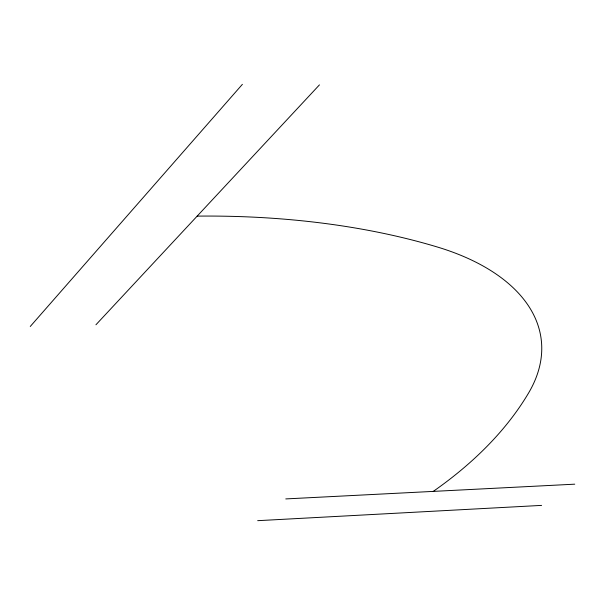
<?xml version="1.0" encoding="UTF-8"?>
<svg xmlns="http://www.w3.org/2000/svg" width="605" height="605" viewBox="0 0 605 605"><rect width="100%" height="100%" fill="white"/><g stroke="black" fill="none" stroke-linecap="round" stroke-linejoin="round"><path stroke-width="0.91" d="M30.25 326.481L242.393 84.322M95.93 324.779L319.448 84.874M257.677 520.678L541.611 505.387M285.772 498.921L574.75 484.174M433.248 491.396A598.905 334.157 2 0 0 528.589 392.993A246.81 133.939 -6.8 0 0 437.612 247.09A478.525 231.163 -4 0 0 197.17 216.121"/></g></svg>
